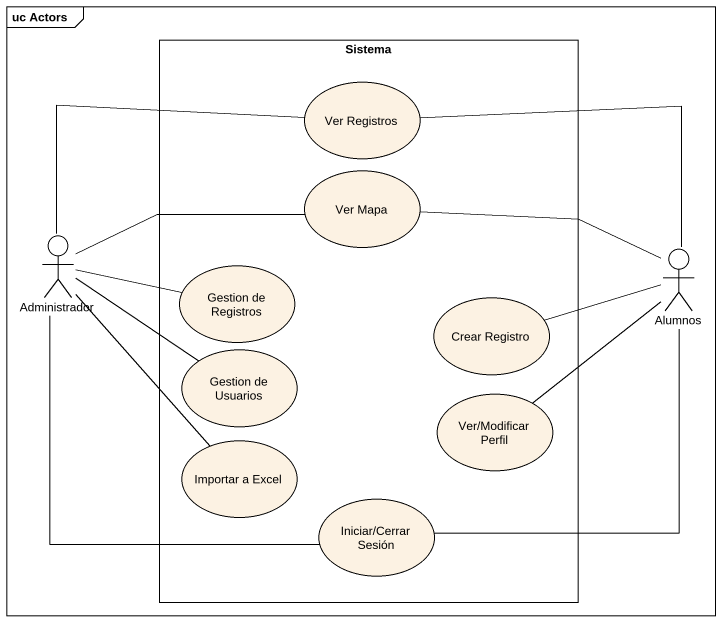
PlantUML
@startuml
mainframe uc Actors
rectangle Sistema {
  usecase "Ver Registros" as Ver_Registros
  usecase "Ver Mapa" as Ver_Mapa
  usecase "Gestion de Registros" as Gestion_de_Registros
  usecase "Crear Registro" as Crear_Registro
  usecase "Gestion de Usuarios" as Gestion_de_Usuarios
  usecase "Ver/Modificar Perfil" as Ver_Modificar_Perfil
  usecase "Importar a Excel" as Importar_a_Excel
  usecase "Iniciar/Cerrar Sesión" as Iniciar_Cerrar_Sesión
}
actor Administrador
actor Alumnos
Administrador -right- Ver_Registros
Administrador -right- Ver_Mapa
Administrador -right- Gestion_de_Registros
Administrador -right- Gestion_de_Usuarios
Administrador -- Iniciar_Cerrar_Sesión
Alumnos -left- Ver_Registros
Alumnos -left- Ver_Mapa
Alumnos -left- Crear_Registro
Alumnos -- Ver_Modificar_Perfil
Alumnos -- Iniciar_Cerrar_Sesión
Importar_a_Excel -up- Administrador
@enduml
